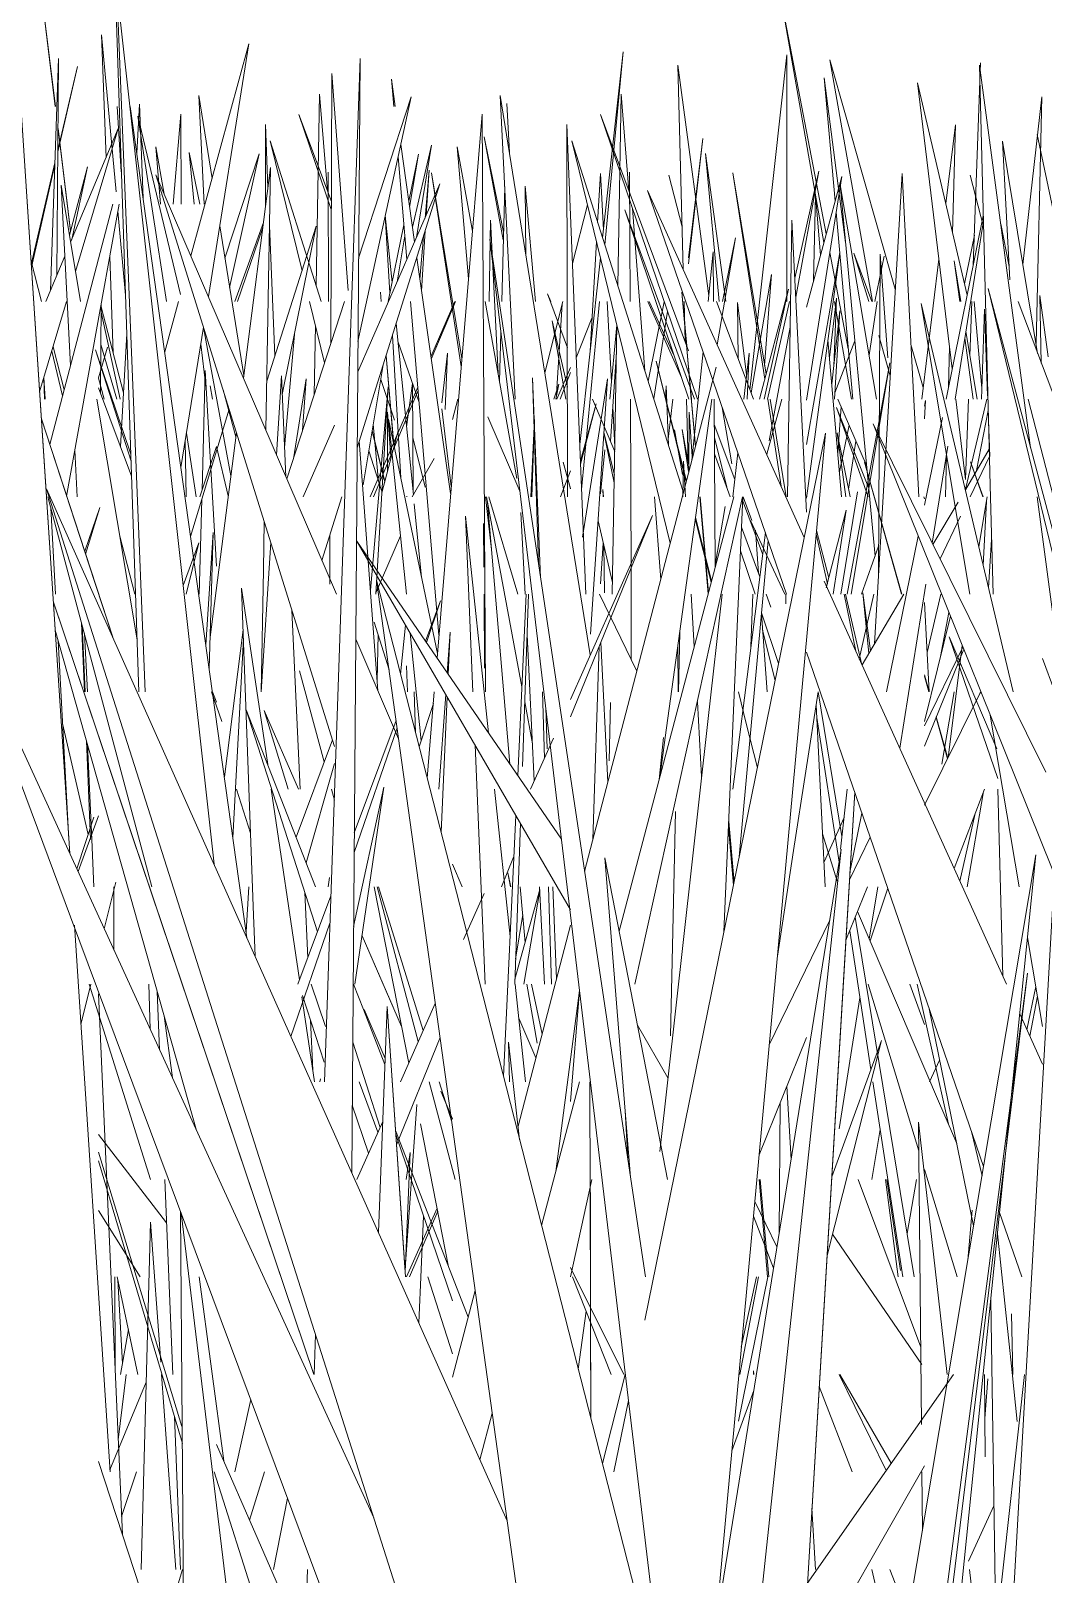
# Model space of a CAD drawing. Header units: millimetres. Extents: x -9575 to 27274, y -4387 to 11354.
# Drawn here: x -5180.65 to -5152.01, y 3071.93 to 3115.59 of the extents above; entities that cross this region are included whole.
import ezdxf

# ---------------------------------------------------------------- set-up
doc = ezdxf.new("R2010")
doc.units = ezdxf.units.MM
doc.layers.add('G-IMPT', color=8, linetype='Continuous', lineweight=9)

# ---------------------------------------------------------------- blocks, each defined once
blk = doc.blocks.new('Grass Array - 25_dwg-V16-North')
at = {"layer": 'G-IMPT'}
for p, q in [((-5164.474, 3109.732), (-5163.894, 3114.996)), ((-5164.412, 3109.535), (-5163.894, 3114.996)), ((-5153.987, 3108.966), (-5153.779, 3114.687)), ((-5172.166, 3106.736), (-5172.134, 3114.385)), ((-5171.676, 3108.243), (-5172.134, 3114.385)), ((-5170.45, 3114.224), (-5170.383, 3113.449)), ((-5170.45, 3114.224), (-5170.339, 3113.449)), ((-5171.395, 3106.803), (-5169.894, 3113.725)), ((-5171.378, 3109.16), (-5169.894, 3113.725)), ((-5177.652, 3112.128), (-5177.575, 3113.517)), ((-5176.817, 3107.931), (-5177.62, 3113.175)), ((-5176.42, 3108.135), (-5177.62, 3113.175)), ((-5177.474, 3110.856), (-5177.575, 3113.517)), ((-5167.183, 3113.449), (-5167.181, 3113.535)), ((-5167.112, 3112.151), (-5167.181, 3113.535)), ((-5170.186, 3112.375), (-5169.794, 3109.619)), ((-5162.044, 3108.996), (-5161.634, 3112.543)), ((-5162.044, 3109.172), (-5161.634, 3112.543)), ((-5152.952, 3108.544), (-5153.161, 3112.468)), ((-5152.166, 3106.465), (-5153.161, 3112.468)), ((-5170.262, 3112.028), (-5170.013, 3109.119)), ((-5169.958, 3110.772), (-5169.683, 3112.106)), ((-5169.934, 3110.604), (-5169.683, 3112.106)), ((-5179.557, 3109.806), (-5179.046, 3111.74)), ((-5179.491, 3109.686), (-5179.046, 3111.74)), ((-5158.706, 3105.144), (-5157.71, 3111.472)), ((-5158.706, 3107.777), (-5157.71, 3111.472)), ((-5171.418, 3103.793), (-5169.077, 3111.26)), ((-5171.402, 3105.941), (-5169.077, 3111.26)), ((-5167.329, 3107.931), (-5167.243, 3111.186)), ((-5156.723, 3105.172), (-5157.754, 3111.238)), ((-5156.766, 3100.731), (-5157.754, 3111.238)), ((-5164.905, 3110.671), (-5165.326, 3109.008)), ((-5158.505, 3108.522), (-5158.454, 3110.942)), ((-5158.307, 3109.255), (-5158.454, 3110.942)), ((-5170.493, 3108.176), (-5170.624, 3110.36)), ((-5170.432, 3108.476), (-5170.622, 3110.369)), ((-5172.574, 3110.066), (-5173.977, 3105.685)), ((-5173.977, 3105.685), (-5172.574, 3110.066)), ((-5172.574, 3110.066), (-5173.539, 3105.303)), ((-5170.544, 3107.931), (-5170.097, 3110.1)), ((-5170.288, 3108.489), (-5170.07, 3109.79)), ((-5161.229, 3106.708), (-5160.714, 3109.732)), ((-5161.078, 3107.931), (-5160.714, 3109.732)), ((-5158.706, 3103.887), (-5157.763, 3109.319)), ((-5158.706, 3102.368), (-5157.763, 3109.319)), ((-5156.619, 3109.274), (-5156.671, 3100.163)), ((-5156.619, 3109.274), (-5156.407, 3106.341)), ((-5180.35, 3107.931), (-5180.644, 3109.079)), ((-5169.731, 3109.174), (-5168.78, 3102.503)), ((-5165.119, 3103.889), (-5164.537, 3109.169)), ((-5154.531, 3109.083), (-5154.371, 3107.931)), ((-5154.531, 3109.083), (-5154.337, 3107.931)), ((-5173.409, 3102.913), (-5171.777, 3107.931)), ((-5169.911, 3107.931), (-5169.103, 3098.493)), ((-5169.331, 3106.367), (-5168.651, 3107.931)), ((-5169.321, 3106.302), (-5168.636, 3107.931)), ((-5165.598, 3107.931), (-5166.108, 3105.918)), ((-5165.472, 3106.628), (-5166.03, 3108.152)), ((-5165.936, 3107.931), (-5166.03, 3108.152)), ((-5165.068, 3102.614), (-5164.564, 3107.931)), ((-5162.238, 3105.78), (-5163.191, 3107.931)), ((-5162.448, 3106.401), (-5163.157, 3107.931)), ((-5154.08, 3106.4), (-5154.024, 3107.931)), ((-5153.962, 3107.931), (-5153.746, 3105.479)), ((-5153.756, 3105.172), (-5153.67, 3107.718)), ((-5153.581, 3105.266), (-5153.67, 3107.718)), ((-5169.829, 3102.464), (-5170.315, 3107.31)), ((-5167.389, 3105.667), (-5167.353, 3107.057)), ((-5165.47, 3105.508), (-5165.898, 3107.383)), ((-5165.515, 3105.172), (-5165.898, 3107.383)), ((-5165.218, 3106.341), (-5164.777, 3107.466)), ((-5164.273, 3105.172), (-5164.069, 3107.262)), ((-5154.196, 3107.09), (-5153.873, 3105.172)), ((-5179.71, 3105.432), (-5180.022, 3106.652)), ((-5178.111, 3103.829), (-5177.934, 3107.024)), ((-5173.471, 3103.807), (-5173.195, 3106.999)), ((-5170.182, 3102.945), (-5170.422, 3106.97)), ((-5157.713, 3102.413), (-5158.098, 3106.848)), ((-5154.227, 3106.893), (-5153.988, 3105.172)), ((-5179.753, 3105.268), (-5180.058, 3106.531)), ((-5164.255, 3103.987), (-5164.08, 3106.498)), ((-5178.574, 3105.172), (-5178.736, 3105.769)), ((-5171.249, 3102.744), (-5170.68, 3106.146)), ((-5165.772, 3105.172), (-5165.382, 3106.071)), ((-5165.677, 3105.172), (-5165.382, 3105.924)), ((-5175.579, 3105.548), (-5175.51, 3105.172)), ((-5175.579, 3105.548), (-5175.51, 3105.172)), ((-5171.048, 3102.413), (-5169.704, 3105.509)), ((-5171.044, 3099.771), (-5170.542, 3105.517)), ((-5170.958, 3102.413), (-5169.695, 3105.413)), ((-5170.887, 3099.654), (-5170.542, 3105.517)), ((-5162.696, 3105.172), (-5162.673, 3105.547)), ((-5162.61, 3103.871), (-5162.673, 3105.547)), ((-5169.027, 3104.894), (-5168.754, 3102.703)), ((-5165.1, 3103.426), (-5164.654, 3105.037)), ((-5165.097, 3103.332), (-5164.654, 3105.037)), ((-5164.13, 3103.693), (-5164.76, 3105.172)), ((-5162.617, 3104.04), (-5162.486, 3105.172)), ((-5160.822, 3103.341), (-5161.089, 3104.936)), ((-5159.829, 3103.611), (-5159.408, 3105.172)), ((-5155.368, 3104.615), (-5155.343, 3105.13)), ((-5155.368, 3104.975), (-5155.343, 3105.13)), ((-5154.207, 3102.896), (-5154.124, 3105.172)), ((-5154.205, 3102.623), (-5153.604, 3105.172)), ((-5172.944, 3102.413), (-5172.058, 3104.44)), ((-5153.893, 3103.15), (-5153.562, 3104.855)), ((-5153.519, 3103.55), (-5153.566, 3104.837)), ((-5176.281, 3104.004), (-5176.257, 3102.413)), ((-5175.972, 3102.413), (-5176.247, 3104.211)), ((-5164.436, 3104.235), (-5164.142, 3103.026)), ((-5164.142, 3103.026), (-5164.436, 3104.235)), ((-5164.436, 3104.231), (-5164.146, 3102.8)), ((-5162.044, 3103.331), (-5162.224, 3104.316)), ((-5162.048, 3103.128), (-5162.224, 3104.316)), ((-5157.842, 3104.218), (-5157.589, 3102.413)), ((-5157.842, 3104.218), (-5157.474, 3102.413)), ((-5157.474, 3102.413), (-5157.842, 3104.218)), ((-5175.064, 3102.435), (-5175.396, 3103.829)), ((-5171.266, 3102.744), (-5171.358, 3103.983)), ((-5164.534, 3102.489), (-5164.412, 3103.737)), ((-5169.858, 3102.413), (-5169.244, 3103.495)), ((-5165.663, 3102.413), (-5165.382, 3103.144)), ((-5171.266, 3102.744), (-5170.832, 3096.925)), ((-5172.416, 3100.607), (-5171.85, 3102.413)), ((-5170.015, 3102.429), (-5170.013, 3102.413)), ((-5170.015, 3102.429), (-5170.014, 3102.413)), ((-5170.014, 3102.413), (-5170.015, 3102.429)), ((-5167.615, 3100.92), (-5167.786, 3102.413)), ((-5164.461, 3102.413), (-5164.464, 3102.613)), ((-5164.464, 3102.613), (-5164.448, 3102.413)), ((-5164.448, 3102.413), (-5164.464, 3102.613)), ((-5169.595, 3100.125), (-5169.803, 3102.206)), ((-5161.002, 3102.139), (-5161.292, 3100.473)), ((-5167.834, 3100.415), (-5167.844, 3101.65)), ((-5164.195, 3099.987), (-5164.604, 3101.729)), ((-5159.321, 3099.654), (-5160.289, 3101.742)), ((-5172.194, 3099.936), (-5172.188, 3101.336)), ((-5170.884, 3099.712), (-5170.194, 3101.305)), ((-5164.536, 3099.95), (-5164.456, 3101.099)), ((-5164.421, 3099.693), (-5164.441, 3101.035)), ((-5156.666, 3101.014), (-5157.145, 3099.654)), ((-5153.469, 3101.203), (-5153.553, 3099.835)), ((-5167.812, 3097.56), (-5167.828, 3099.654)), ((-5156.798, 3099.654), (-5157.211, 3097.821)), ((-5156.94, 3097.981), (-5157.108, 3099.696)), ((-5156.896, 3098.056), (-5157.108, 3099.696)), ((-5155.294, 3098.004), (-5154.905, 3099.654)), ((-5170.517, 3097.518), (-5170.934, 3098.865)), ((-5170.048, 3098.778), (-5170.188, 3097.39)), ((-5154.914, 3097.894), (-5154.674, 3099.134)), ((-5169.765, 3095.736), (-5169.809, 3096.895))]:
    blk.add_line(p, q, dxfattribs=at)
blk = doc.blocks.new('Grass Array - 25_dwg-V19-North')
at = {"layer": 'G-IMPT'}
for p, q in [((-5161.839, 3110.854), (-5161.634, 3112.543)), ((-5161.834, 3110.813), (-5161.634, 3112.543)), ((-5169.331, 3106.367), (-5168.72, 3107.774)), ((-5169.321, 3106.302), (-5168.72, 3107.731)), ((-5162.617, 3104.04), (-5162.486, 3105.172))]:
    blk.add_line(p, q, dxfattribs=at)
blk = doc.blocks.new('Grass Array - Grass Array-440235-North')
for name in ['Grass Array - 25_dwg-V16-North', 'Grass Array - 25_dwg-V19-North']:
    blk.add_blockref(name, (0, 0))
blk = doc.blocks.new('Grass Array - 25_dwg-V21-North')
at = {"layer": 'G-IMPT'}
for p, q in [((-5158.148, 3109.844), (-5159.408, 3116.378)), ((-5158.213, 3109.605), (-5159.408, 3116.378)), ((-5179.957, 3113.449), (-5180.295, 3116.185)), ((-5179.959, 3113.449), (-5180.295, 3116.185)), ((-5178.24, 3111.036), (-5178.649, 3115.482)), ((-5178.522, 3112), (-5178.649, 3115.482)), ((-5160.307, 3105.434), (-5159.264, 3114.915)), ((-5159.266, 3107.931), (-5159.264, 3114.915)), ((-5179.885, 3112.214), (-5179.333, 3114.581)), ((-5179.885, 3112.168), (-5179.333, 3114.581)), ((-5156.839, 3107.931), (-5158.044, 3114.766)), ((-5156.195, 3108.282), (-5158.044, 3114.766)), ((-5158.21, 3114.264), (-5157.897, 3110.776)), ((-5158.21, 3114.264), (-5157.601, 3109.605)), ((-5152.044, 3113.723), (-5152.584, 3108.985)), ((-5152.044, 3113.723), (-5152.212, 3106.742)), ((-5179.526, 3109.923), (-5179.881, 3112.813)), ((-5179.524, 3109.93), (-5179.88, 3112.824)), ((-5169.853, 3110.033), (-5169.317, 3112.357)), ((-5169.738, 3109.747), (-5169.317, 3112.357)), ((-5167.277, 3109.9), (-5167.825, 3112.591)), ((-5167.283, 3109.677), (-5167.825, 3112.591)), ((-5152.182, 3112.656), (-5151.182, 3107.931)), ((-5180.638, 3108.985), (-5179.969, 3111.855)), ((-5176.031, 3110.69), (-5176.169, 3112.151)), ((-5175.87, 3110.69), (-5176.169, 3112.151)), ((-5174.191, 3112.116), (-5175.16, 3109.157)), ((-5175.16, 3109.157), (-5174.191, 3112.116)), ((-5174.191, 3112.116), (-5175.026, 3108.33)), ((-5160.99, 3107.931), (-5161.559, 3112.122)), ((-5161.172, 3107.931), (-5161.559, 3112.122)), ((-5180.632, 3108.904), (-5179.971, 3111.796)), ((-5169.499, 3110.294), (-5169.385, 3111.654)), ((-5169.464, 3110.373), (-5169.385, 3111.654)), ((-5166.661, 3111.201), (-5166.643, 3109.241)), ((-5166.661, 3111.201), (-5166.375, 3107.931)), ((-5177.971, 3108.115), (-5178.189, 3110.487)), ((-5174.879, 3107.931), (-5174.069, 3110.173)), ((-5157.869, 3110.46), (-5157.394, 3105.172)), ((-5152.972, 3108.925), (-5153.204, 3110.127)), ((-5174.801, 3107.931), (-5174.088, 3110.028)), ((-5169.643, 3108.563), (-5169.542, 3109.775)), ((-5169.596, 3108.231), (-5169.491, 3109.938)), ((-5154.233, 3108.434), (-5153.956, 3109.808)), ((-5157.522, 3106.594), (-5158.048, 3109.323)), ((-5157.365, 3109.305), (-5156.942, 3107.931)), ((-5157.365, 3109.305), (-5156.854, 3107.931)), ((-5178.32, 3106.475), (-5178.42, 3109.205)), ((-5157.43, 3105.172), (-5157.917, 3107.931)), ((-5151.868, 3106.37), (-5152.101, 3108.1)), ((-5152.062, 3106.188), (-5152.101, 3108.1)), ((-5178.663, 3107.785), (-5178.027, 3105.353)), ((-5178.027, 3105.353), (-5178.663, 3107.785)), ((-5178.663, 3107.635), (-5178.122, 3105.172)), ((-5165.789, 3105.172), (-5165.617, 3107.858)), ((-5160.639, 3106.313), (-5160.658, 3107.907)), ((-5160.401, 3105.859), (-5160.658, 3107.907)), ((-5178.736, 3105.778), (-5178.486, 3106.644)), ((-5178.222, 3105.172), (-5178.669, 3106.722)), ((-5155.403, 3105.506), (-5155.75, 3106.722)), ((-5165.851, 3105.172), (-5165.708, 3105.593)), ((-5165.8, 3105.172), (-5165.708, 3105.593)), ((-5157.822, 3103.665), (-5157.725, 3104.952)), ((-5170.814, 3102.843), (-5170.961, 3104.467)), ((-5162.218, 3103.038), (-5162.44, 3104.308))]:
    blk.add_line(p, q, dxfattribs=at)
blk = doc.blocks.new('Grass Array - 25_dwg-V23-North')
at = {"layer": 'G-IMPT'}
for p, q in [((-5179.957, 3113.449), (-5180.295, 3116.185)), ((-5179.959, 3113.449), (-5180.295, 3116.185)), ((-5179.885, 3112.214), (-5179.333, 3114.581)), ((-5179.885, 3112.168), (-5179.333, 3114.581)), ((-5179.526, 3109.923), (-5179.881, 3112.813)), ((-5179.524, 3109.93), (-5179.88, 3112.824)), ((-5180.638, 3108.985), (-5179.969, 3111.855)), ((-5180.632, 3108.904), (-5179.971, 3111.796)), ((-5152.972, 3108.925), (-5153.204, 3110.127))]:
    blk.add_line(p, q, dxfattribs=at)
blk = doc.blocks.new('Grass Array - Grass Array-V24-North')
for name in ['Grass Array - 25_dwg-V21-North', 'Grass Array - 25_dwg-V23-North']:
    blk.add_blockref(name, (0, 0))
blk = doc.blocks.new('Grass Array - 25_dwg-V30-North')
at = {"layer": 'G-IMPT'}
for p, q in [((-5162.095, 3106.679), (-5162.228, 3108.195)), ((-5162.097, 3106.687), (-5162.228, 3108.195)), ((-5162.104, 3102.849), (-5162.962, 3106.25)), ((-5162.109, 3102.826), (-5162.962, 3106.25))]:
    blk.add_line(p, q, dxfattribs=at)
blk = doc.blocks.new('Grass Array - 25_dwg-V34-North')
at = {"layer": 'G-IMPT'}
for p, q in [((-5162.095, 3106.679), (-5162.228, 3108.195)), ((-5162.097, 3106.687), (-5162.228, 3108.195)), ((-5162.104, 3102.847), (-5162.962, 3106.25)), ((-5162.109, 3102.826), (-5162.962, 3106.25)), ((-5161.961, 3105.172), (-5162.044, 3106.104)), ((-5161.966, 3105.172), (-5162.044, 3106.068))]:
    blk.add_line(p, q, dxfattribs=at)
blk = doc.blocks.new('Grass Array - 25_dwg-V37-North')
at = {"layer": 'G-IMPT'}
for p, q in [((-5162.095, 3106.679), (-5162.228, 3108.195)), ((-5162.097, 3106.687), (-5162.228, 3108.195)), ((-5162.104, 3102.847), (-5162.962, 3106.25)), ((-5162.109, 3102.826), (-5162.962, 3106.25)), ((-5161.961, 3105.172), (-5162.044, 3106.104)), ((-5161.966, 3105.172), (-5162.044, 3106.068))]:
    blk.add_line(p, q, dxfattribs=at)
blk = doc.blocks.new('Grass Array - Grass Array-440908-North')
for name in ['Grass Array - 25_dwg-V34-North', 'Grass Array - 25_dwg-V37-North', 'Grass Array - 25_dwg-V37-North', 'Grass Array - 25_dwg-V30-North']:
    blk.add_blockref(name, (0, 0))
blk = doc.blocks.new('Grass Array - 25_dwg-V40-North')
at = {"layer": 'G-IMPT'}
for p in [(-5170.735, 3107.931), (-5170.736, 3107.931)]:
    blk.add_line(p, (-5170.758, 3108.195), dxfattribs=at)
blk = doc.blocks.new('Grass Array - 25_dwg-V44-North')
at = {"layer": 'G-IMPT'}
for p in [(-5170.735, 3107.931), (-5170.736, 3107.931)]:
    blk.add_line(p, (-5170.758, 3108.195), dxfattribs=at)
blk = doc.blocks.new('Grass Array - 25_dwg-V46-North')
at = {"layer": 'G-IMPT'}
for p, q in [((-5180.095, 3108.245), (-5179.866, 3114.804)), ((-5179.911, 3108.682), (-5179.866, 3114.804)), ((-5162.195, 3108.843), (-5162.342, 3114.624)), ((-5161.47, 3108.092), (-5162.342, 3114.624)), ((-5155.563, 3114.119), (-5154.583, 3106.03)), ((-5155.563, 3114.119), (-5154.159, 3108.118)), ((-5154.159, 3108.118), (-5155.563, 3114.119)), ((-5175.748, 3110.69), (-5175.901, 3113.761)), ((-5175.523, 3111.413), (-5175.901, 3113.761)), ((-5172.482, 3113.802), (-5172.577, 3108.388)), ((-5172.482, 3113.802), (-5172.26, 3111.061)), ((-5172.26, 3111.061), (-5172.482, 3113.802)), ((-5176.622, 3110.69), (-5176.411, 3113.231)), ((-5176.397, 3110.69), (-5176.411, 3113.231)), ((-5172.15, 3110.536), (-5173.066, 3113.221)), ((-5172.149, 3110.764), (-5173.066, 3113.221)), ((-5174.01, 3110.635), (-5174.014, 3112.94)), ((-5173.942, 3111.159), (-5174.014, 3112.94)), ((-5154.765, 3110.708), (-5154.492, 3112.934)), ((-5154.573, 3109.888), (-5154.492, 3112.934)), ((-5176.874, 3110.968), (-5177.116, 3112.309)), ((-5176.978, 3110.69), (-5177.116, 3112.309)), ((-5172.432, 3107.931), (-5173.877, 3112.478)), ((-5172.978, 3108.805), (-5173.877, 3112.478)), ((-5172.227, 3107.931), (-5172.239, 3111.589)), ((-5168.473, 3106.093), (-5169.317, 3111.573)), ((-5168.454, 3106.32), (-5169.317, 3111.573)), ((-5164.533, 3111.557), (-5164.614, 3110.172)), ((-5164.533, 3111.557), (-5164.449, 3109.96)), ((-5162.225, 3110.049), (-5162.603, 3111.512)), ((-5159.038, 3108.591), (-5158.352, 3111.621)), ((-5159.011, 3108.057), (-5158.352, 3111.621)), ((-5167.687, 3107.931), (-5167.65, 3110.236)), ((-5167.433, 3105.911), (-5167.65, 3110.236)), ((-5174.626, 3105.844), (-5175.307, 3110.07)), ((-5173.75, 3106.393), (-5173.899, 3110.081)), ((-5164.647, 3109.618), (-5164.828, 3106.529)), ((-5156.773, 3107.931), (-5156.505, 3109.217)), ((-5155.444, 3105.172), (-5154.959, 3109.13)), ((-5159.694, 3108.696), (-5160.274, 3105.346)), ((-5160.274, 3105.346), (-5159.694, 3108.696)), ((-5159.694, 3108.696), (-5159.892, 3106.124)), ((-5172.34, 3106.202), (-5172.763, 3107.931)), ((-5170.735, 3107.931), (-5170.758, 3108.195)), ((-5170.736, 3107.931), (-5170.758, 3108.195)), ((-5164.343, 3107.931), (-5164.225, 3105.665)), ((-5163.185, 3105.677), (-5162.729, 3107.924)), ((-5162.143, 3106.808), (-5162.171, 3107.931)), ((-5160.208, 3105.172), (-5161.25, 3107.931)), ((-5159.812, 3105.172), (-5159.187, 3107.931)), ((-5158.055, 3106.35), (-5157.854, 3108.028)), ((-5157.935, 3106.105), (-5157.854, 3108.028)), ((-5156.935, 3106.416), (-5156.702, 3107.931)), ((-5163.029, 3105.186), (-5162.636, 3107.654)), ((-5157.99, 3105.605), (-5157.763, 3107.669)), ((-5157.913, 3105.172), (-5157.763, 3107.669)), ((-5172.597, 3107.252), (-5172.631, 3105.304)), ((-5159.763, 3103.993), (-5159.169, 3107.205)), ((-5175.701, 3105.537), (-5175.843, 3106.728)), ((-5169.666, 3105.074), (-5170.265, 3106.811)), ((-5157.902, 3105.349), (-5157.339, 3106.818)), ((-5154.69, 3105.502), (-5154.659, 3106.66)), ((-5170.389, 3103.94), (-5170.602, 3106.395)), ((-5170.378, 3103.888), (-5170.6, 3106.401)), ((-5169.019, 3105.071), (-5168.862, 3106.476)), ((-5168.931, 3104.876), (-5168.862, 3106.476)), ((-5173.224, 3103.481), (-5172.865, 3105.75)), ((-5172.963, 3104.285), (-5172.865, 3105.75)), ((-5170.75, 3105.728), (-5170.361, 3104.581)), ((-5170.022, 3104.393), (-5169.854, 3105.618)), ((-5169.834, 3102.509), (-5169.851, 3105.611)), ((-5168.72, 3104.593), (-5168.567, 3105.172)), ((-5164.188, 3104.957), (-5164.128, 3103.813)), ((-5162.055, 3103.393), (-5162.101, 3105.172)), ((-5156.964, 3102.413), (-5157.858, 3104.94)), ((-5156.948, 3102.671), (-5157.858, 3104.94)), ((-5157.007, 3103.292), (-5157.82, 3105.172)), ((-5154.479, 3105.172), (-5154.204, 3102.896)), ((-5170.556, 3104.805), (-5170.561, 3103.124)), ((-5170.467, 3103.545), (-5170.556, 3104.805)), ((-5157.774, 3103.118), (-5157.501, 3104.433)), ((-5170.639, 3102.826), (-5170.996, 3104.258)), ((-5170.634, 3102.847), (-5170.993, 3104.274)), ((-5170.718, 3102.523), (-5170.261, 3104.274)), ((-5169.49, 3102.678), (-5169.843, 3104.089)), ((-5170.732, 3102.585), (-5171.088, 3103.707)), ((-5157.517, 3102.624), (-5157.308, 3103.987)), ((-5154.773, 3102.413), (-5154.742, 3103.592)), ((-5165.382, 3102.641), (-5165.593, 3103.39)), ((-5165.382, 3102.637), (-5165.593, 3103.39)), ((-5170.854, 3097.22), (-5170.825, 3098.511))]:
    blk.add_line(p, q, dxfattribs=at)
blk = doc.blocks.new('Grass Array - Grass Array-V47-North')
for name in ['Grass Array - 25_dwg-V46-North', 'Grass Array - 25_dwg-V40-North', 'Grass Array - 25_dwg-V40-North', 'Grass Array - 25_dwg-V44-North']:
    blk.add_blockref(name, (0, 0))
blk = doc.blocks.new('Grass Array - 25_dwg-V51-North')
at = {"layer": 'G-IMPT'}
for p, q in [((-5175.466, 3092.013), (-5178.211, 3116.682)), ((-5177.716, 3104.396), (-5178.211, 3116.682)), ((-5177.838, 3104.157), (-5178.25, 3116.388)), ((-5176.123, 3109.222), (-5174.479, 3115.227)), ((-5175.628, 3108.071), (-5174.479, 3115.227)), ((-5171.756, 3102.758), (-5171.336, 3114.804)), ((-5171.571, 3083.287), (-5171.336, 3114.804)), ((-5153.508, 3102.739), (-5153.812, 3114.624)), ((-5152.367, 3103.799), (-5153.812, 3114.624)), ((-5180.97, 3114.075), (-5180.209, 3102.415)), ((-5179.55, 3092.321), (-5180.97, 3114.075)), ((-5166.944, 3105.172), (-5167.371, 3113.761)), ((-5164.822, 3097.936), (-5167.371, 3113.761)), ((-5163.952, 3113.802), (-5164.047, 3108.388)), ((-5163.952, 3113.802), (-5163.73, 3111.061)), ((-5163.73, 3111.061), (-5163.952, 3113.802)), ((-5178.204, 3113.449), (-5178.091, 3111.603)), ((-5174.537, 3089.932), (-5177.838, 3113.449)), ((-5169.156, 3097.848), (-5167.881, 3113.231)), ((-5167.813, 3101.65), (-5167.881, 3113.231)), ((-5161.789, 3105.172), (-5164.536, 3113.221)), ((-5162.044, 3106.543), (-5164.536, 3113.221)), ((-5179.524, 3109.608), (-5178.176, 3112.826)), ((-5179.385, 3108.781), (-5178.176, 3112.826)), ((-5165.463, 3102.413), (-5165.484, 3112.94)), ((-5165.013, 3101.271), (-5165.484, 3112.94)), ((-5168.156, 3109.922), (-5168.586, 3112.309)), ((-5168.267, 3108.574), (-5168.586, 3112.309)), ((-5162.202, 3102.585), (-5165.347, 3112.478)), ((-5162.56, 3101.1), (-5165.347, 3112.478)), ((-5172.058, 3095.342), (-5177.11, 3111.515)), ((-5172.328, 3100.403), (-5177.11, 3111.515)), ((-5174.636, 3105.766), (-5173.87, 3111.723)), ((-5174.002, 3104.292), (-5173.87, 3111.723)), ((-5163.696, 3107.931), (-5163.709, 3111.589)), ((-5159.888, 3105.737), (-5160.787, 3111.573)), ((-5159.851, 3105.876), (-5160.787, 3111.573)), ((-5156.003, 3111.557), (-5156.783, 3098.247)), ((-5156.003, 3111.557), (-5155.524, 3102.413)), ((-5153.695, 3110.049), (-5154.073, 3111.512)), ((-5179.529, 3106.121), (-5179.794, 3111.227)), ((-5179.243, 3107.931), (-5179.794, 3111.227)), ((-5159.269, 3099.654), (-5163.202, 3111.071)), ((-5158.767, 3101.262), (-5163.202, 3111.071)), ((-5180.115, 3103.888), (-5178.331, 3110.69)), ((-5179.638, 3102.43), (-5178.153, 3110.69)), ((-5163.28, 3105.975), (-5163.631, 3110.568)), ((-5163.85, 3110.531), (-5162.031, 3105.172)), ((-5163.85, 3110.531), (-5161.877, 3105.172)), ((-5159.245, 3102.413), (-5159.12, 3110.236)), ((-5158.706, 3101.972), (-5159.12, 3110.236)), ((-5154.758, 3105.172), (-5153.703, 3110.361)), ((-5154.501, 3105.172), (-5153.7, 3110.215)), ((-5163.262, 3080.341), (-5167.669, 3109.701)), ((-5166.345, 3098.631), (-5167.669, 3109.701)), ((-5161.487, 3107.931), (-5161.343, 3109.339)), ((-5161.334, 3107.931), (-5161.343, 3109.339)), ((-5180.226, 3107.931), (-5179.69, 3109.212)), ((-5180.402, 3105.381), (-5179.64, 3107.931)), ((-5176.864, 3106.514), (-5176.476, 3107.931)), ((-5166.897, 3102.93), (-5167.797, 3107.931)), ((-5161.844, 3103.842), (-5162.228, 3108.195)), ((-5161.849, 3103.823), (-5162.228, 3108.195)), ((-5160.037, 3105.172), (-5159.217, 3108.281)), ((-5159.904, 3105.172), (-5159.217, 3108.281)), ((-5150.524, 3096.895), (-5153.57, 3108.305)), ((-5150.937, 3097.473), (-5153.57, 3108.305)), ((-5149.997, 3100.723), (-5152.72, 3107.931)), ((-5178.676, 3105.335), (-5178.662, 3107.857)), ((-5155.46, 3107.876), (-5152.856, 3096.895)), ((-5155.46, 3107.876), (-5154.081, 3099.654)), ((-5176.404, 3103.235), (-5175.765, 3107.212)), ((-5174.991, 3103.003), (-5175.768, 3107.194)), ((-5164.067, 3107.252), (-5164.201, 3099.654)), ((-5156.339, 3105.827), (-5156.66, 3106.976)), ((-5178.825, 3106.57), (-5177.813, 3103.415)), ((-5178.825, 3106.57), (-5177.819, 3103.612)), ((-5177.819, 3103.612), (-5178.825, 3106.57)), ((-5162.104, 3102.847), (-5162.962, 3106.25)), ((-5162.109, 3102.826), (-5162.962, 3106.25)), ((-5161.947, 3103.446), (-5161.632, 3106.514)), ((-5160.478, 3105.172), (-5160.332, 3106.476)), ((-5160.388, 3105.172), (-5160.332, 3106.476)), ((-5157.557, 3099.654), (-5156.351, 3106.195)), ((-5157.443, 3099.654), (-5156.351, 3106.195)), ((-5180.264, 3105.172), (-5180.28, 3105.783)), ((-5180.247, 3105.172), (-5180.28, 3105.783)), ((-5175.807, 3102.594), (-5175.715, 3105.98)), ((-5175.396, 3100.443), (-5175.715, 3105.98)), ((-5173.704, 3103.601), (-5173.563, 3105.827)), ((-5173.433, 3102.971), (-5173.563, 3105.827)), ((-5166.292, 3100.529), (-5166.455, 3105.771)), ((-5166.231, 3100.12), (-5166.455, 3105.771)), ((-5165.044, 3101.271), (-5164.335, 3105.75)), ((-5164.984, 3091.814), (-5161.261, 3106.074)), ((-5164.818, 3098.52), (-5164.335, 3105.75)), ((-5177.799, 3102.997), (-5178.736, 3105.494)), ((-5174.849, 3104.105), (-5175.211, 3105.437)), ((-5177.915, 3099.993), (-5178.782, 3105.172)), ((-5176.13, 3101.286), (-5175.039, 3104.888)), ((-5163.67, 3100.201), (-5163.687, 3105.172)), ((-5162.702, 3095.601), (-5161.385, 3105.172)), ((-5161.291, 3100.414), (-5161.319, 3105.172)), ((-5159.422, 3102.712), (-5159.801, 3105.172)), ((-5159.283, 3102.413), (-5159.736, 3105.172)), ((-5150.383, 3097.215), (-5152.437, 3105.172)), ((-5180.352, 3104.616), (-5178.849, 3100.017)), ((-5178.333, 3098.437), (-5180.352, 3104.616)), ((-5170.527, 3104.603), (-5169.146, 3097.972)), ((-5170.527, 3104.603), (-5170.027, 3099.654)), ((-5170.027, 3099.654), (-5170.527, 3104.603)), ((-5167.718, 3104.674), (-5166.816, 3102.57)), ((-5166.502, 3102.413), (-5166.398, 3104.595)), ((-5166.475, 3102.413), (-5166.398, 3104.595)), ((-5162.025, 3104.805), (-5162.031, 3103.124)), ((-5161.937, 3103.545), (-5162.025, 3104.805)), ((-5160.732, 3102.899), (-5161.315, 3104.458)), ((-5149.339, 3085.859), (-5156.819, 3104.471)), ((-5151.933, 3094.615), (-5156.819, 3104.471)), ((-5155.368, 3102.169), (-5154.862, 3104.657)), ((-5177.593, 3096.895), (-5177.838, 3104.157)), ((-5177.716, 3104.396), (-5177.414, 3096.895)), ((-5175.578, 3098.438), (-5174.833, 3104.228)), ((-5163.278, 3079.122), (-5158.166, 3104.211)), ((-5160.96, 3102.678), (-5161.312, 3104.089)), ((-5159.094, 3094.145), (-5158.166, 3104.211)), ((-5179.336, 3102.413), (-5179.405, 3103.729)), ((-5175.867, 3102.413), (-5175.396, 3103.837)), ((-5161.31, 3103.629), (-5160.862, 3102.413)), ((-5160.786, 3102.413), (-5160.647, 3103.654)), ((-5155.148, 3101.1), (-5154.711, 3103.846)), ((-5154.211, 3102.611), (-5153.534, 3103.76)), ((-5162.206, 3102.413), (-5162.183, 3103.42)), ((-5162.125, 3102.413), (-5162.183, 3103.42)), ((-5156.01, 3099.654), (-5157.063, 3103.39)), ((-5156.017, 3099.654), (-5157.063, 3103.39)), ((-5154.079, 3102.413), (-5153.529, 3103.548)), ((-5153.716, 3102.413), (-5154.066, 3103.401)), ((-5153.705, 3102.413), (-5154.066, 3103.401)), ((-5171.756, 3102.758), (-5172.345, 3085.859)), ((-5153.508, 3102.739), (-5153.429, 3099.654)), ((-5179.55, 3092.321), (-5180.209, 3102.413)), ((-5169.603, 3069.306), (-5180.208, 3102.637)), ((-5175.961, 3093.122), (-5180.208, 3102.637)), ((-5180.166, 3102.413), (-5177.225, 3091.377)), ((-5175.887, 3099.654), (-5175.814, 3102.33)), ((-5166.757, 3097.029), (-5167.759, 3102.413)), ((-5167.098, 3094.849), (-5167.728, 3102.248)), ((-5166.868, 3099.654), (-5167.69, 3102.413)), ((-5163.558, 3088.618), (-5160.513, 3102.413)), ((-5162.828, 3100.072), (-5163.007, 3102.413)), ((-5162.084, 3097.407), (-5160.764, 3102.413)), ((-5161.488, 3099.669), (-5161.726, 3102.413)), ((-5161.478, 3099.705), (-5161.718, 3102.413)), ((-5161.041, 3090.099), (-5160.508, 3102.413)), ((-5159.947, 3100.796), (-5160.512, 3102.31)), ((-5160.252, 3101.742), (-5160.502, 3102.413)), ((-5157.267, 3102.553), (-5157.732, 3099.654)), ((-5155.368, 3102.348), (-5155.386, 3102.413)), ((-5155.127, 3101.058), (-5154.417, 3102.262)), ((-5153.831, 3101.008), (-5153.594, 3102.413)), ((-5153.706, 3100.48), (-5153.616, 3102.279)), ((-5151.445, 3096.895), (-5152.182, 3102.413)), ((-5179.95, 3099.654), (-5180.081, 3102.093)), ((-5179.127, 3100.867), (-5178.702, 3102.103)), ((-5179.1, 3100.783), (-5178.702, 3102.103)), ((-5167.702, 3095.729), (-5168.352, 3101.863)), ((-5168.144, 3096.895), (-5168.352, 3101.863)), ((-5166.785, 3101.967), (-5166.669, 3099.654)), ((-5165.382, 3096.188), (-5163.066, 3101.881)), ((-5165.382, 3096.678), (-5163.066, 3101.881)), ((-5161.393, 3100.029), (-5161.846, 3101.825)), ((-5158.145, 3099.832), (-5157.583, 3102.03)), ((-5157.95, 3099.654), (-5157.583, 3102.03)), ((-5154.928, 3100.658), (-5154.344, 3101.866)), ((-5175.7, 3098.223), (-5175.489, 3101.404)), ((-5175.605, 3097.542), (-5175.489, 3101.404)), ((-5174.072, 3100.344), (-5174.047, 3101.712)), ((-5167.813, 3101.65), (-5167.786, 3096.895)), ((-5161.403, 3099.99), (-5161.851, 3101.788)), ((-5160.754, 3094.418), (-5159.87, 3101.398)), ((-5160.545, 3101.551), (-5160.029, 3100.148)), ((-5160.065, 3100.247), (-5160.153, 3101.466)), ((-5158.42, 3101.456), (-5158.071, 3100.119)), ((-5177.71, 3099.654), (-5178.14, 3101.334)), ((-5176.344, 3099.901), (-5175.902, 3101.104)), ((-5176.257, 3099.654), (-5175.902, 3101.104)), ((-5174.13, 3096.895), (-5173.862, 3101.118)), ((-5165.382, 3090.727), (-5171.427, 3101.156)), ((-5165.639, 3092.723), (-5171.427, 3101.156)), ((-5165.013, 3101.271), (-5164.948, 3099.654)), ((-5160.608, 3092.228), (-5159.793, 3101.173)), ((-5158.429, 3101.357), (-5158.114, 3099.952)), ((-5156.439, 3096.895), (-5155.544, 3101.3)), ((-5160.574, 3100.879), (-5160.159, 3099.654)), ((-5174.132, 3096.895), (-5174.072, 3100.344)), ((-5172.328, 3100.403), (-5172.006, 3099.654)), ((-5163.67, 3100.201), (-5163.662, 3097.802)), ((-5170.947, 3073.529), (-5183.067, 3100.004)), ((-5179.528, 3090.526), (-5183.067, 3100.004)), ((-5178.333, 3098.437), (-5178.849, 3100.017)), ((-5177.915, 3099.993), (-5177.643, 3098.363)), ((-5174.35, 3090.57), (-5174.688, 3099.828)), ((-5173.95, 3094.836), (-5174.688, 3099.828)), ((-5165.071, 3058.27), (-5170.869, 3100.051)), ((-5168.517, 3090.855), (-5170.869, 3100.051)), ((-5166.876, 3094.526), (-5166.633, 3099.654)), ((-5166.744, 3094.778), (-5166.572, 3099.654)), ((-5163.505, 3097.48), (-5164.566, 3099.654)), ((-5161.883, 3098.171), (-5161.967, 3099.654)), ((-5161.498, 3096.052), (-5161.095, 3099.654)), ((-5160.278, 3098.178), (-5160.222, 3099.654)), ((-5159.847, 3099.654), (-5159.711, 3099.284)), ((-5159.293, 3099.377), (-5159.289, 3099.654)), ((-5158.207, 3100.024), (-5153.049, 3088.618)), ((-5157.31, 3098.041), (-5157.641, 3099.654)), ((-5157.137, 3097.659), (-5157.606, 3099.654)), ((-5157.134, 3097.652), (-5155.954, 3099.654)), ((-5155.332, 3099.941), (-5156.069, 3095.297)), ((-5180.014, 3099.427), (-5177.793, 3092.846)), ((-5172.643, 3077.582), (-5180.014, 3099.427)), ((-5173.032, 3094.136), (-5173.262, 3099.198)), ((-5169.482, 3098.323), (-5169.058, 3099.462)), ((-5169.46, 3098.291), (-5169.058, 3099.462)), ((-5155.236, 3096.895), (-5155.368, 3099.418)), ((-5179.135, 3096.895), (-5179.213, 3098.837)), ((-5179.114, 3096.895), (-5179.198, 3098.778)), ((-5159.823, 3096.895), (-5159.982, 3099.095)), ((-5159.979, 3099.125), (-5159.494, 3097.694)), ((-5155.368, 3096.056), (-5154.633, 3099.034)), ((-5179.962, 3098.633), (-5175.963, 3084.486)), ((-5179.576, 3092.718), (-5179.879, 3098.339)), ((-5179.05, 3096.895), (-5179.135, 3098.545)), ((-5175.176, 3094.487), (-5174.645, 3098.65)), ((-5174.934, 3092.765), (-5174.635, 3098.389)), ((-5171.458, 3098.38), (-5170.246, 3095.563)), ((-5169.915, 3098.549), (-5169.608, 3095.51)), ((-5169.608, 3095.51), (-5169.915, 3098.549)), ((-5168.87, 3097.432), (-5168.789, 3098.582)), ((-5168.843, 3097.392), (-5168.789, 3098.582)), ((-5166.612, 3098.508), (-5166.407, 3094.374)), ((-5166.345, 3098.631), (-5162.694, 3068.084)), ((-5162.331, 3096.895), (-5162.293, 3098.576)), ((-5159.592, 3097.21), (-5159.949, 3098.634)), ((-5153.317, 3095.279), (-5154.668, 3098.444)), ((-5153.296, 3094.439), (-5154.668, 3098.444)), ((-5164.569, 3098.188), (-5164.75, 3092.712)), ((-5164.529, 3098.285), (-5164.323, 3094.347)), ((-5162.335, 3096.895), (-5162.342, 3098.223)), ((-5153.695, 3083.469), (-5158.706, 3098.017)), ((-5155.368, 3095.931), (-5154.282, 3098.16)), ((-5155.368, 3095.358), (-5154.258, 3098.099)), ((-5154.695, 3095.037), (-5154.297, 3098.198)), ((-5173.052, 3097.49), (-5172.351, 3094.908)), ((-5169.993, 3096.895), (-5170.024, 3097.627)), ((-5151.684, 3096.895), (-5152.03, 3097.838)), ((-5162.084, 3097.407), (-5164.005, 3090.122)), ((-5155.233, 3096.895), (-5155.368, 3097.372)), ((-5155.244, 3096.895), (-5155.368, 3097.335)), ((-5175.535, 3096.895), (-5175.247, 3096.049)), ((-5175.396, 3096.486), (-5175.535, 3096.895)), ((-5175.396, 3096.597), (-5175.508, 3096.895)), ((-5169.438, 3094.454), (-5169.235, 3096.895)), ((-5169.103, 3094.136), (-5168.914, 3096.821)), ((-5169.046, 3092.924), (-5168.873, 3096.75)), ((-5166.459, 3095.425), (-5166.679, 3096.609)), ((-5166.12, 3095.019), (-5166.179, 3096.895)), ((-5164.255, 3096.595), (-5164.284, 3094.938)), ((-5161.673, 3094.494), (-5161.794, 3096.611)), ((-5160.409, 3095.997), (-5160.633, 3096.895)), ((-5159.07, 3092.4), (-5158.376, 3096.895)), ((-5158.376, 3096.893), (-5157.703, 3092.796)), ((-5153.799, 3096.843), (-5155.368, 3093.683)), ((-5154.872, 3094.845), (-5154.526, 3096.895)), ((-5153.799, 3096.843), (-5153.773, 3096.895)), ((-5172.543, 3090.1), (-5174.555, 3096.384)), ((-5172.598, 3091.377), (-5174.555, 3096.384)), ((-5174.048, 3096.362), (-5173.375, 3094.136)), ((-5174.048, 3096.362), (-5173.081, 3094.136)), ((-5173.081, 3094.136), (-5174.048, 3096.362)), ((-5169.664, 3095.34), (-5169.263, 3096.565)), ((-5166.038, 3095.279), (-5166.085, 3096.45)), ((-5158.174, 3091.377), (-5158.432, 3096.527)), ((-5157.783, 3092.071), (-5158.414, 3096.169)), ((-5154.714, 3095), (-5155.04, 3096.166)), ((-5154.705, 3095.018), (-5155.033, 3096.184)), ((-5153.507, 3096.232), (-5152.693, 3091.377)), ((-5179.027, 3092.855), (-5179.752, 3095.994)), ((-5171.503, 3092.344), (-5170.29, 3095.877)), ((-5171.499, 3092.905), (-5170.318, 3096.079)), ((-5161.498, 3096.052), (-5162.859, 3083.892)), ((-5160.409, 3095.997), (-5160.096, 3094.738)), ((-5178.965, 3092.719), (-5179.078, 3095.508)), ((-5178.929, 3092.719), (-5179.048, 3095.4)), ((-5173.148, 3092.784), (-5172.117, 3095.532)), ((-5167.948, 3092.225), (-5168.08, 3095.383)), ((-5166.513, 3094.136), (-5165.868, 3095.586)), ((-5162.874, 3094.412), (-5162.752, 3095.601)), ((-5162.702, 3095.601), (-5162.858, 3094.472)), ((-5172.861, 3092.052), (-5172.058, 3094.869)), ((-5160.754, 3094.418), (-5160.79, 3094.136)), ((-5174.834, 3094.136), (-5174.435, 3092.893)), ((-5173.049, 3088.741), (-5173.847, 3094.136)), ((-5172.141, 3094.136), (-5172.058, 3093.829)), ((-5171.519, 3090.252), (-5170.661, 3094.193)), ((-5171.481, 3088.618), (-5170.661, 3094.193)), ((-5167.092, 3089.975), (-5167.533, 3094.136)), ((-5159.094, 3094.145), (-5161.282, 3070.42)), ((-5159.09, 3064.817), (-5157.34, 3094.053)), ((-5157.554, 3094.136), (-5157.742, 3092.441)), ((-5157.34, 3094.053), (-5157.63, 3089.205)), ((-5154.531, 3091.896), (-5153.672, 3094.136)), ((-5154.162, 3091.377), (-5153.695, 3094.076)), ((-5154.162, 3091.377), (-5153.695, 3094.076)), ((-5153.288, 3094.136), (-5153.153, 3088.847)), ((-5179.349, 3091.882), (-5178.865, 3093.345)), ((-5179.314, 3091.805), (-5178.736, 3093.38)), ((-5167.176, 3073.441), (-5175.961, 3093.122)), ((-5167.28, 3086.018), (-5166.93, 3093.398)), ((-5166.8, 3093.175), (-5166.961, 3088.618)), ((-5162.409, 3093.507), (-5162.553, 3087.162)), ((-5160.754, 3091.508), (-5160.906, 3093.225)), ((-5158.209, 3092.085), (-5157.643, 3093.34)), ((-5157.476, 3091.793), (-5157.137, 3093.462)), ((-5154.369, 3091.537), (-5153.937, 3093.446)), ((-5178.929, 3092.719), (-5178.87, 3091.377)), ((-5172.643, 3077.582), (-5177.793, 3092.846)), ((-5160.913, 3093.056), (-5160.772, 3091.423)), ((-5157.842, 3091.537), (-5158.249, 3092.878)), ((-5157.489, 3091.577), (-5156.902, 3092.781)), ((-5167.948, 3092.225), (-5167.796, 3088.618)), ((-5166.997, 3092.216), (-5167.339, 3091.377)), ((-5162.044, 3065.714), (-5157.721, 3092.441)), ((-5159.07, 3092.4), (-5159.53, 3089.418)), ((-5158.605, 3054.236), (-5152.215, 3092.277)), ((-5158.562, 3084.584), (-5157.721, 3092.441)), ((-5153, 3084.564), (-5152.215, 3092.277)), ((-5168.72, 3092.015), (-5168.445, 3091.377)), ((-5163.684, 3083.154), (-5164.407, 3092.193)), ((-5162.885, 3084.358), (-5164.407, 3092.193)), ((-5178.25, 3091.505), (-5178.572, 3090.185)), ((-5178.298, 3089.586), (-5178.302, 3091.372)), ((-5174.481, 3091.377), (-5174.561, 3090.106)), ((-5172.242, 3091.377), (-5172.197, 3091.641)), ((-5172.24, 3091.377), (-5172.197, 3091.641)), ((-5169.961, 3086.387), (-5170.941, 3091.377)), ((-5169.688, 3087.002), (-5170.851, 3091.377)), ((-5169.549, 3087.313), (-5170.819, 3091.377)), ((-5167.084, 3091.377), (-5167.151, 3091.768)), ((-5167.068, 3091.377), (-5167.151, 3091.768)), ((-5166.668, 3089.804), (-5166.802, 3091.377)), ((-5166.258, 3091.377), (-5166.12, 3088.618)), ((-5165.921, 3088.618), (-5166.007, 3091.377)), ((-5165.883, 3091.377), (-5165.779, 3088.77)), ((-5157.591, 3089.868), (-5156.98, 3091.377)), ((-5156.692, 3091.377), (-5156.928, 3089.892)), ((-5156.908, 3089.844), (-5156.406, 3091.341)), ((-5151.688, 3091.764), (-5154.171, 3048.173)), ((-5173.095, 3088.618), (-5172.162, 3091.125)), ((-5172.816, 3089.367), (-5172.9, 3091.214)), ((-5168.406, 3089.882), (-5167.824, 3091.191)), ((-5166.254, 3091.303), (-5166.956, 3088.76)), ((-5166.253, 3091.274), (-5166.704, 3088.618)), ((-5179.528, 3090.526), (-5163.647, 3048)), ((-5174.35, 3090.57), (-5174.308, 3089.419)), ((-5168.517, 3090.855), (-5157.736, 3048.698)), ((-5166.735, 3090.596), (-5166.936, 3089.332)), ((-5157.328, 3090.516), (-5155.657, 3080.341)), ((-5154.969, 3085.315), (-5157.264, 3090.676)), ((-5178.408, 3074.823), (-5179.418, 3090.295)), ((-5178.408, 3074.823), (-5179.418, 3090.295)), ((-5172.189, 3090.348), (-5173.291, 3087.14)), ((-5166.865, 3084.609), (-5165.382, 3090.291)), ((-5159.761, 3086.911), (-5158.045, 3090.434)), ((-5156.881, 3086.212), (-5157.484, 3090.131)), ((-5171.279, 3089.989), (-5170.402, 3087.97)), ((-5170.165, 3087.426), (-5171.279, 3089.989)), ((-5152.453, 3089.944), (-5152.03, 3087.422)), ((-5158.986, 3066.547), (-5157.63, 3089.205)), ((-5157.444, 3048), (-5152.45, 3088.935)), ((-5153.406, 3081.661), (-5152.45, 3088.935)), ((-5178.956, 3088.618), (-5179.234, 3087.48)), ((-5179.002, 3088.618), (-5177.261, 3083.1)), ((-5178.736, 3088.349), (-5178.059, 3073.058)), ((-5177.272, 3087.346), (-5177.315, 3088.618)), ((-5177.072, 3088.411), (-5177.006, 3086.765)), ((-5172.962, 3088.306), (-5172.355, 3086.414)), ((-5172.313, 3087.422), (-5172.72, 3088.618)), ((-5172.313, 3087.422), (-5172.72, 3088.618)), ((-5171.242, 3087.909), (-5171.519, 3088.618)), ((-5166.656, 3085.859), (-5166.948, 3088.618)), ((-5166.33, 3086.952), (-5166.614, 3088.618)), ((-5166.186, 3087.211), (-5166.484, 3088.618)), ((-5165.796, 3083.327), (-5165.128, 3088.447)), ((-5165.382, 3085.3), (-5165.127, 3088.438)), ((-5155.528, 3083.908), (-5156.957, 3088.618)), ((-5155.368, 3087.481), (-5155.786, 3088.618)), ((-5155.575, 3088.618), (-5154.688, 3084.659)), ((-5152.468, 3087.333), (-5152.22, 3088.557)), ((-5152.386, 3087.15), (-5152.173, 3088.279)), ((-5172.623, 3085.859), (-5172.979, 3088.263)), ((-5171.242, 3087.909), (-5170.633, 3086.353)), ((-5170.626, 3086.519), (-5171.217, 3087.909)), ((-5170.569, 3087.987), (-5170.819, 3081.603)), ((-5170.569, 3087.987), (-5170.09, 3080.877)), ((-5170.054, 3080.341), (-5170.569, 3087.987)), ((-5170.196, 3085.859), (-5169.208, 3088.08)), ((-5157.192, 3088.232), (-5157.78, 3084.53)), ((-5153.977, 3081.787), (-5155.245, 3087.971)), ((-5176.645, 3085.975), (-5176.879, 3087.726)), ((-5172.672, 3086.187), (-5172.736, 3087.601)), ((-5166.847, 3087.664), (-5166.362, 3086.536)), ((-5162.626, 3085.973), (-5163.488, 3087.459)), ((-5152.672, 3087.784), (-5152.03, 3086.363)), ((-5170.771, 3084.568), (-5171.543, 3086.979)), ((-5169.073, 3087.112), (-5170.306, 3084.081)), ((-5167.108, 3085.859), (-5167.139, 3086.978)), ((-5166.821, 3084.222), (-5167.139, 3086.978)), ((-5158.706, 3087.115), (-5160.048, 3083.799)), ((-5158.125, 3080.944), (-5156.582, 3087.03)), ((-5157.992, 3083.169), (-5156.582, 3087.03)), ((-5154.945, 3086.471), (-5155.222, 3085.859)), ((-5172.456, 3085.947), (-5172.475, 3085.859)), ((-5170.83, 3084.435), (-5171.365, 3085.859)), ((-5168.65, 3083.1), (-5169.384, 3085.859)), ((-5168.743, 3084.731), (-5169.095, 3085.859)), ((-5165.128, 3085.859), (-5166.2, 3081.795)), ((-5164.804, 3076.337), (-5164.831, 3085.859)), ((-5159.141, 3083.662), (-5159.264, 3085.736)), ((-5155.976, 3080.341), (-5156.826, 3085.859)), ((-5168.72, 3084.809), (-5169.049, 3085.594)), ((-5168.72, 3084.8), (-5169.049, 3085.594)), ((-5159.479, 3081.57), (-5159.455, 3085.266)), ((-5154.969, 3085.315), (-5154.454, 3084.113)), ((-5171.095, 3083.84), (-5171.557, 3085.198)), ((-5171.095, 3083.84), (-5171.557, 3085.198)), ((-5169.732, 3085.221), (-5170.06, 3080.58)), ((-5163.835, 3085.041), (-5163.764, 3083.687)), ((-5176.809, 3081.873), (-5178.736, 3084.367)), ((-5171.424, 3083.1), (-5170.696, 3084.735)), ((-5168.72, 3080.343), (-5170.333, 3084.485)), ((-5168.72, 3079.66), (-5170.325, 3084.367)), ((-5169.624, 3084.669), (-5168.831, 3080.628)), ((-5162.885, 3084.358), (-5162.641, 3083.1)), ((-5158.562, 3084.584), (-5160.788, 3063.788)), ((-5156.619, 3084.51), (-5156.857, 3083.1)), ((-5153, 3084.564), (-5156.411, 3051.023)), ((-5155.473, 3078.07), (-5155.536, 3084.721)), ((-5154.723, 3077.582), (-5155.536, 3084.721)), ((-5153.74, 3083.201), (-5154.035, 3084.458)), ((-5176.378, 3076.107), (-5178.736, 3083.867)), ((-5178.736, 3083.626), (-5176.363, 3075.633)), ((-5170.064, 3080.487), (-5169.92, 3083.865)), ((-5170.03, 3083.1), (-5169.92, 3083.865)), ((-5176.859, 3083.1), (-5176.636, 3077.582)), ((-5165.385, 3080.341), (-5164.776, 3083.1)), ((-5164.823, 3083.1), (-5164.821, 3082.377)), ((-5160.049, 3083.1), (-5159.809, 3080.341)), ((-5159.768, 3080.341), (-5160.012, 3083.1)), ((-5155.475, 3078.355), (-5157.247, 3083.1)), ((-5156.468, 3083.1), (-5156.112, 3080.341)), ((-5156.432, 3083.1), (-5156.042, 3080.524)), ((-5155.86, 3081.574), (-5155.595, 3083.1)), ((-5155.86, 3081.574), (-5155.595, 3083.1)), ((-5154.446, 3080.341), (-5155.368, 3083.379)), ((-5178.736, 3082.223), (-5177.56, 3080.341)), ((-5176.367, 3076.107), (-5176.412, 3082.182)), ((-5170.018, 3080.341), (-5169.156, 3082.284)), ((-5169.935, 3080.341), (-5169.139, 3082.199)), ((-5164.816, 3080.341), (-5164.821, 3082.377)), ((-5159.541, 3081.189), (-5160.17, 3082.479)), ((-5154.141, 3080.811), (-5154.02, 3082.233)), ((-5177.528, 3072.065), (-5177.263, 3081.893)), ((-5176.976, 3077.927), (-5177.263, 3081.893)), ((-5173.69, 3059.735), (-5176.4, 3082.151)), ((-5169.677, 3079.043), (-5169.54, 3082.064)), ((-5159.638, 3080.587), (-5160.208, 3082.064)), ((-5152.617, 3080.341), (-5153.244, 3082.161)), ((-5157.971, 3081.549), (-5155.445, 3077.868)), ((-5153.406, 3081.661), (-5157.827, 3048)), ((-5153.306, 3081.556), (-5152.888, 3077.634)), ((-5170.054, 3080.341), (-5170.09, 3080.877)), ((-5163.878, 3077.582), (-5165.382, 3080.61)), ((-5178.269, 3077.803), (-5178.275, 3080.341)), ((-5177.621, 3077.582), (-5178.204, 3080.341)), ((-5178.062, 3077.893), (-5178.185, 3080.247)), ((-5175.194, 3075.135), (-5175.891, 3080.341)), ((-5168.72, 3078.163), (-5169.417, 3080.341)), ((-5168.276, 3079.205), (-5168.719, 3080.341)), ((-5164.228, 3077.582), (-5165.323, 3080.341)), ((-5160.631, 3076.261), (-5159.802, 3080.341)), ((-5160.587, 3077.582), (-5160.061, 3080.341)), ((-5160.551, 3078.351), (-5160.117, 3080.341)), ((-5168.72, 3077.506), (-5168.08, 3079.955)), ((-5153.495, 3079.693), (-5153.351, 3070.226)), ((-5164.937, 3079.368), (-5165.162, 3077.735)), ((-5152.909, 3079.298), (-5152.865, 3077.582)), ((-5178.118, 3077.582), (-5177.889, 3078.851)), ((-5172.595, 3078.71), (-5172.634, 3077.582)), ((-5164.804, 3076.337), (-5164.812, 3079.054)), ((-5155.473, 3078.07), (-5155.455, 3076.167)), ((-5178.412, 3074.884), (-5177.385, 3077.365)), ((-5178.178, 3075.737), (-5177.958, 3077.582)), ((-5176.819, 3075.77), (-5176.951, 3077.582)), ((-5164.479, 3075.066), (-5163.835, 3077.582)), ((-5160.208, 3077.582), (-5160.203, 3077.687)), ((-5160.198, 3077.582), (-5160.203, 3077.687)), ((-5156.452, 3074.862), (-5157.78, 3077.582)), ((-5156.307, 3075.07), (-5157.763, 3077.582)), ((-5155.149, 3076.727), (-5154.551, 3077.582)), ((-5154.363, 3061.029), (-5152.542, 3077.582)), ((-5153.667, 3077.582), (-5153.652, 3075.255)), ((-5153.572, 3077.46), (-5153.659, 3076.334)), ((-5152.741, 3076.252), (-5152.888, 3077.634)), ((-5160.198, 3077.127), (-5160.821, 3075.418)), ((-5158.346, 3077.242), (-5157.412, 3074.823)), ((-5174.431, 3076.877), (-5174.878, 3074.823)), ((-5164.154, 3074.823), (-5163.741, 3076.849)), ((-5155.149, 3076.727), (-5158.706, 3071.638)), ((-5176.589, 3076.393), (-5176.414, 3072.065)), ((-5176.367, 3076.107), (-5176.304, 3067.706)), ((-5167.599, 3076.487), (-5167.947, 3075.168)), ((-5176.819, 3075.77), (-5176.55, 3072.065)), ((-5174.222, 3072.908), (-5175.396, 3075.596)), ((-5178.736, 3075.122), (-5172.305, 3055.511)), ((-5177.666, 3074.823), (-5178.081, 3073.56)), ((-5173.001, 3067.072), (-5175.463, 3074.823)), ((-5174.464, 3073.463), (-5174.036, 3074.823)), ((-5158.706, 3069.152), (-5155.368, 3074.994)), ((-5155.442, 3074.823), (-5155.426, 3073.161)), ((-5173.387, 3074.082), (-5173.788, 3072.065)), ((-5158.449, 3072.065), (-5158.552, 3073.798)), ((-5154.121, 3072.299), (-5153.407, 3073.87)), ((-5174.222, 3072.908), (-5172.903, 3069.888)), ((-5177.014, 3069.871), (-5176.36, 3072.065)), ((-5172.827, 3072.065), (-5173.298, 3058.541)), ((-5156.854, 3072.065), (-5156.217, 3069.306)), ((-5156.347, 3072.065), (-5155.834, 3070.735)), ((-5153.613, 3067.844), (-5154.094, 3072.065))]:
    blk.add_line(p, q, dxfattribs=at)
blk = doc.blocks.new('Grass Array - Grass Array-V52-North')
for name in ['Grass Array - 25_dwg-V51-North', 'Grass Array - 25_dwg-V37-North', 'Grass Array - 25_dwg-V37-North', 'Grass Array - 25_dwg-V37-North']:
    blk.add_blockref(name, (0, 0))
blk = doc.blocks.new('Grass Array - Grass Array-V53-North')
blk.add_blockref('Grass Array - 25_dwg-V37-North', (0, 0))
blk.add_blockref('Grass Array - 25_dwg-V37-North', (0, 0))
blk.add_blockref('Grass Array - 25_dwg-V37-North', (0, 0))
blk.add_blockref('Grass Array - 25_dwg-V37-North', (0, 0))

msp = doc.modelspace()

# ---------------------------------------------------------------- block references
for name in ['Grass Array - Grass Array-V47-North', 'Grass Array - Grass Array-V52-North', 'Grass Array - Grass Array-440235-North', 'Grass Array - Grass Array-V24-North', 'Grass Array - Grass Array-440908-North', 'Grass Array - Grass Array-V53-North', 'Grass Array - Grass Array-V53-North']:
    msp.add_blockref(name, (0, 0))

doc.saveas('drawing.dxf')
